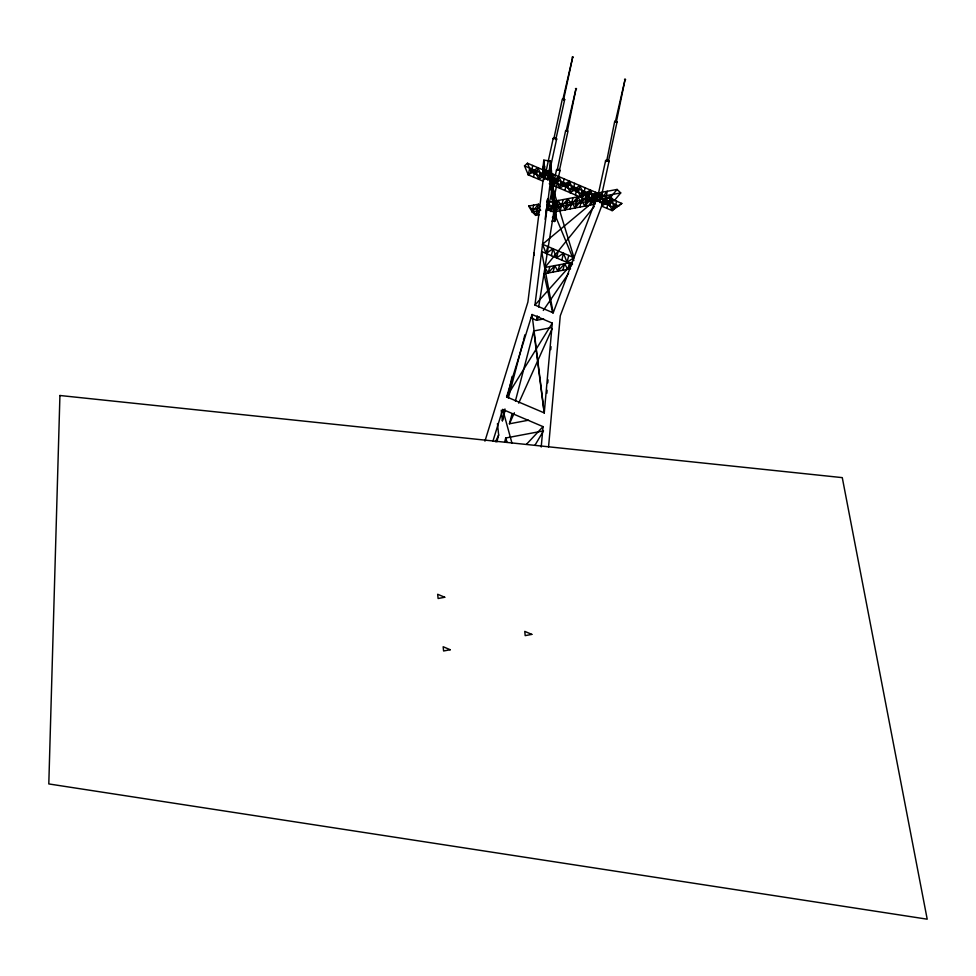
<?xml version="1.0" encoding="UTF-8"?>
<svg xmlns="http://www.w3.org/2000/svg" width="976" height="976" viewBox="0 0 976 976"><rect width="100%" height="100%" fill="white"/><g stroke="black" fill="none" stroke-linecap="round" stroke-linejoin="round"><path stroke-width="1.46" d="M541.216 447.008L543.034 426.634L502.713 409.456L492.88 441.298M544.266 412.909L552.282 323.129L532.042 314.504L506.605 396.866L544.266 412.909L532.042 314.504M546.841 393.279L547.109 390.29M547.768 382.824L548.048 379.81M550.732 349.652L551.001 346.639M548.549 446.984L560.261 315.846L602.887 202.752L614.331 200.592L620.712 192.919L617.1 189.429L548.353 202.361L546.877 209.12L610.708 197.103L617.1 189.429M544.23 179.621L542.68 170.068L543.815 160.162L550.403 161.003L556.357 217.843L554.551 221.442L551.916 221.101M544.486 178.449L545.145 172.789L543.339 176.375L544.486 166.469L542.68 170.068L549.256 170.91L551.062 167.323L549.915 177.229L551.721 173.63L550.586 183.549L552.379 179.95L551.245 189.856L553.05 186.27L551.904 196.176L553.709 192.577L552.562 202.496L554.368 198.897L553.233 208.803L555.027 205.216L553.892 215.123L555.698 211.524L554.551 221.442L549.256 170.91L550.403 161.003M546.975 205.131L547.621 199.458M547.792 210.023L548.451 204.362L547.243 206.753M543.449 177.425L527.894 302.048L484.938 441.152M595.824 199.738L553.197 312.832L534.958 305.061L550.513 180.438L573.986 257.664L567.044 262.373L563.506 253.199L556.564 257.908L553.026 248.734L546.084 253.443L542.546 244.268L595.824 199.738L597.373 201.251M545.108 219.295L546.645 207.961M537.264 315.858L536.556 320.299L530.663 317.798M538.679 306.976L553.819 211.987L594.689 204.289L596.153 197.542M542.827 181.072L528.272 174.863L529.736 168.116M603.119 199.385L601.643 206.131L612.123 210.596L621.81 203.435L527.467 163.236L524.502 165.883L528.272 174.863L531.237 172.215L532.713 165.469M533.506 177.095L534.982 170.349L528.272 174.863M536.483 174.448L537.947 167.701L531.237 172.215L527.467 163.236M544.876 177.51L545.462 174.814L538.752 179.328L540.228 172.581M539.447 214.696L535.763 215.379L532.152 211.89L533.616 205.131M542.68 170.068L544.157 163.309M601.643 206.131L608.353 201.617L612.123 210.596L615.1 207.961L611.33 198.97L604.62 203.484L600.85 194.505L594.128 199.019L590.358 190.039L583.648 194.553L579.878 185.574L573.168 190.088L569.398 181.097L562.688 185.623L558.919 176.632L552.196 181.158L548.439 172.166L541.717 176.68L543.193 169.934M543.01 173.228L544.486 166.469M543.339 176.375L544.815 169.629M539.899 206.546L538.532 204.216L528.711 206.058L532.323 209.559L535.763 215.379L537.227 208.632M543.669 179.535L545.145 172.789M537.056 210.962L538.532 204.216L532.152 211.89L528.711 206.058M544.547 178.157L553.197 138.494M553.843 138.799L562.335 99.076L563.628 98.722L564.677 99.576L555.881 139.226M562.945 99.21L572.766 56.84L563.603 99.637M546.963 178.925L548.439 172.166M549.256 170.91L550.732 164.163M556.649 138.934L547.682 180.072A1.757 0.903 12.3 0 0 547.109 179.34M549.586 174.07L551.062 167.323M549.915 177.229L551.391 170.483M549.817 181.097L550.708 177.046M550.257 180.389L551.721 173.63M550.586 183.549L552.05 176.79M546.902 202.093L547.499 199.397M550.915 186.697L553.673 174.399M546.462 209.486L548.122 201.202M551.245 189.856L552.721 183.11M547.268 209.767L548.451 204.362M547.853 209.706L556.503 170.044M551.574 193.016L553.05 186.27M557.15 170.349L565.641 130.625L566.934 130.272L567.983 131.126L559.394 170.519M551.904 196.176L553.38 189.429M566.251 130.76L576.072 88.389L567.373 131.004L566.251 130.76L567.373 131.004M554.478 186.038L555.942 179.279L550.354 183.049M552.233 199.336L553.709 192.577M552.562 202.496L554.039 195.737M551.074 209.913L551.965 205.863L597.739 197.25L596.995 201.202M550.989 211.621L559.956 170.483M557.442 183.39L558.919 176.632M552.892 205.643L554.368 198.897M553.233 208.803L554.697 202.056M553.563 211.963L555.027 205.216M553.892 215.123L555.356 208.364M524.502 165.883L597.873 197.152L591.163 201.666L587.393 192.687L580.683 197.201L576.914 188.209L570.204 192.736L566.434 183.744L559.712 188.27L561.188 181.512M551.965 205.863L555.405 211.682L556.869 204.936M554.222 218.282L555.698 211.524M556.698 207.266L558.174 200.519L561.615 206.339L567.995 198.665L571.436 204.496L577.816 196.823L581.257 202.642L587.637 194.968L591.078 200.8L597.458 193.126L600.899 198.958L607.279 191.272L604.62 203.484M554.551 221.442L556.027 214.683M562.688 185.623L564.152 178.864M560.309 210.767L561.786 204.008L565.226 209.84L571.607 202.166L575.047 207.986L581.428 200.312L584.868 206.143L591.249 198.47L594.689 204.289M564.958 190.503L566.434 183.744M561.615 206.339L563.079 199.592M567.922 187.856L569.398 181.097M565.226 209.84L566.69 203.081M566.519 205.424L567.995 198.665M570.204 192.736L571.668 185.977M573.168 190.088L574.644 183.329M570.13 208.913L571.607 202.166M571.436 204.496L572.9 197.75M575.437 194.968L576.914 188.209M575.047 207.986L576.511 201.239M578.402 192.321L579.878 185.574M576.34 203.569L577.816 196.823M580.683 197.201L582.147 190.454M579.951 207.071L581.428 200.312M581.257 202.642L582.721 195.895M583.648 194.553L585.124 187.807M585.917 199.433L587.393 192.687M584.868 206.143L586.332 199.397M586.161 201.727L587.637 194.968M588.894 196.786L590.358 190.039M589.772 205.216L591.249 198.47M591.078 200.8L592.542 194.053M591.163 201.666L592.639 194.919M594.128 199.019L595.604 192.272M595.982 199.873L597.458 193.126M596.922 200.47L605.571 160.808M606.608 161.43L614.709 121.39L616.002 121.036L617.052 121.89L608.402 161.43M615.368 121.683L625.14 79.154L616.405 121.829M599.374 201.251L600.85 194.505M599.886 202.02L601.07 196.615L620.712 192.919M609.024 161.26L600.057 202.386L602.887 202.752M600.899 198.958L602.363 192.199M601.07 196.615L604.51 202.447L605.974 195.7M606.889 208.364L608.353 201.617M609.414 201.52L610.891 194.773L604.51 202.447M609.854 205.716L611.33 198.97M612.123 210.596L613.599 203.85M531.237 172.215L615.1 207.961L616.564 201.202M501.261 410.213L502.372 420.79L504.97 408.956M507.557 397.122L512.107 376.407M546.084 253.443L547.78 246.501M551.33 255.675L553.026 248.734M556.564 257.908L558.272 250.966M561.81 260.141L563.506 253.199M567.044 262.373L568.752 255.431M496.821 441.945L498.651 434.991L497.455 423.56M502.372 420.79L504.97 410.847M508.325 398.062L523.112 341.624M523.478 340.246L524.905 334.78M504.616 442.177L505.714 438.004L543.486 430.892L534.958 445.239M528.541 420.205L509.423 423.804L512.034 413.861M515.389 401.075L533.762 330.949L551.269 327.655M594.372 206.351L544.974 267.461L548.134 273.012L549.878 266.546M553.05 272.084L554.795 265.618L557.955 271.157L564.616 263.764L567.776 269.315L572.534 264.032M557.955 271.157L559.699 264.691M562.871 270.23L564.616 263.764M567.776 269.315L569.52 262.849M545.889 211.902L546.755 208.974L553.819 211.987L573.864 260.531M509.423 423.804L514.376 412.787M518.707 403.137L552.111 328.753M495.491 441.811L498.651 434.991M573.266 57.242L572.156 57.084M564.677 99.576L563.701 99.979M576.572 88.804L575.462 88.645M557.052 170.019L559.394 170.349M625.64 79.568L624.518 79.324M615.319 121.524L616.442 121.768M617.052 121.89L616.368 122.293M606.12 160.784L607.414 160.43L608.463 161.284M506.605 396.866L552.282 323.129M539.081 316.602L536.556 320.299L543.669 318.957M543.29 310.441L568.569 273.463M535.763 215.379L540.314 209.901M558.174 200.519L551.794 208.193L548.353 202.361M555.405 211.682L561.786 204.008M534.958 305.061L571.497 264.276L541.631 251.54L553.197 312.832M548.134 273.012L554.795 265.618M526.552 444.214L543.034 426.634M615.1 207.961L621.81 203.435M563.054 99.076L564.067 99.442M532.323 209.559L539.691 208.169M547.048 206.778L548.671 206.473M532.152 211.89L540.741 210.267M544.974 267.461L571.985 262.385M570.557 268.79L543.961 273.792L552.672 312.759M554.173 138.104L555.039 138.104M552.404 217.331L556.357 217.843M601.387 198.64L618.845 206.082M549.232 183.793L595.226 203.398M542.546 244.268L573.986 257.664M615.466 122.159L614.709 121.39M566.117 131.272L565.641 130.625M610.708 197.103L614.331 200.592M555.942 179.279L559.712 188.27M537.947 167.701L541.717 176.68M534.982 170.349L538.752 179.328M505.714 438.004L507.093 442.323M502.713 409.456L511.912 442.933M533.762 330.949L544.132 412.628M543.815 160.162L545.474 175.948M547.902 199.104L549 209.62M533.994 252.662L534.275 255.334M596.775 201.507A1.757 0.903 12.3 0 1 599.105 201.471M599.776 201.886A1.757 0.903 12.3 0 1 600.02 202.618M544.657 179.023A1.757 0.903 12.3 0 1 546.731 179.145M606.145 161.528A1.757 0.903 12.3 0 1 605.998 160.21A1.757 0.903 12.3 0 1 608.451 160.528A1.757 0.903 12.3 0 1 608.585 161.845M553.77 139.214A1.757 0.903 12.3 0 1 553.734 137.86A1.757 0.903 12.3 0 1 556.283 138.36A1.757 0.903 12.3 0 1 555.869 139.629M556.784 170.532A1.757 0.903 12.3 0 1 558.126 169.336A1.757 0.903 12.3 0 1 559.773 170.922M549.159 210.462A1.757 0.903 12.3 0 1 550.903 211.377M59.926 395.5L48.8 783.935L927.2 919.185L842.276 477.63L59.926 395.5M444.727 597.263L438.114 598.508L437.663 594.262L444.727 597.263M450.229 649.735L443.604 650.98L443.165 646.734L450.229 649.735M531.822 634.388L525.198 635.632L524.759 631.374L531.822 634.388"/></g></svg>
